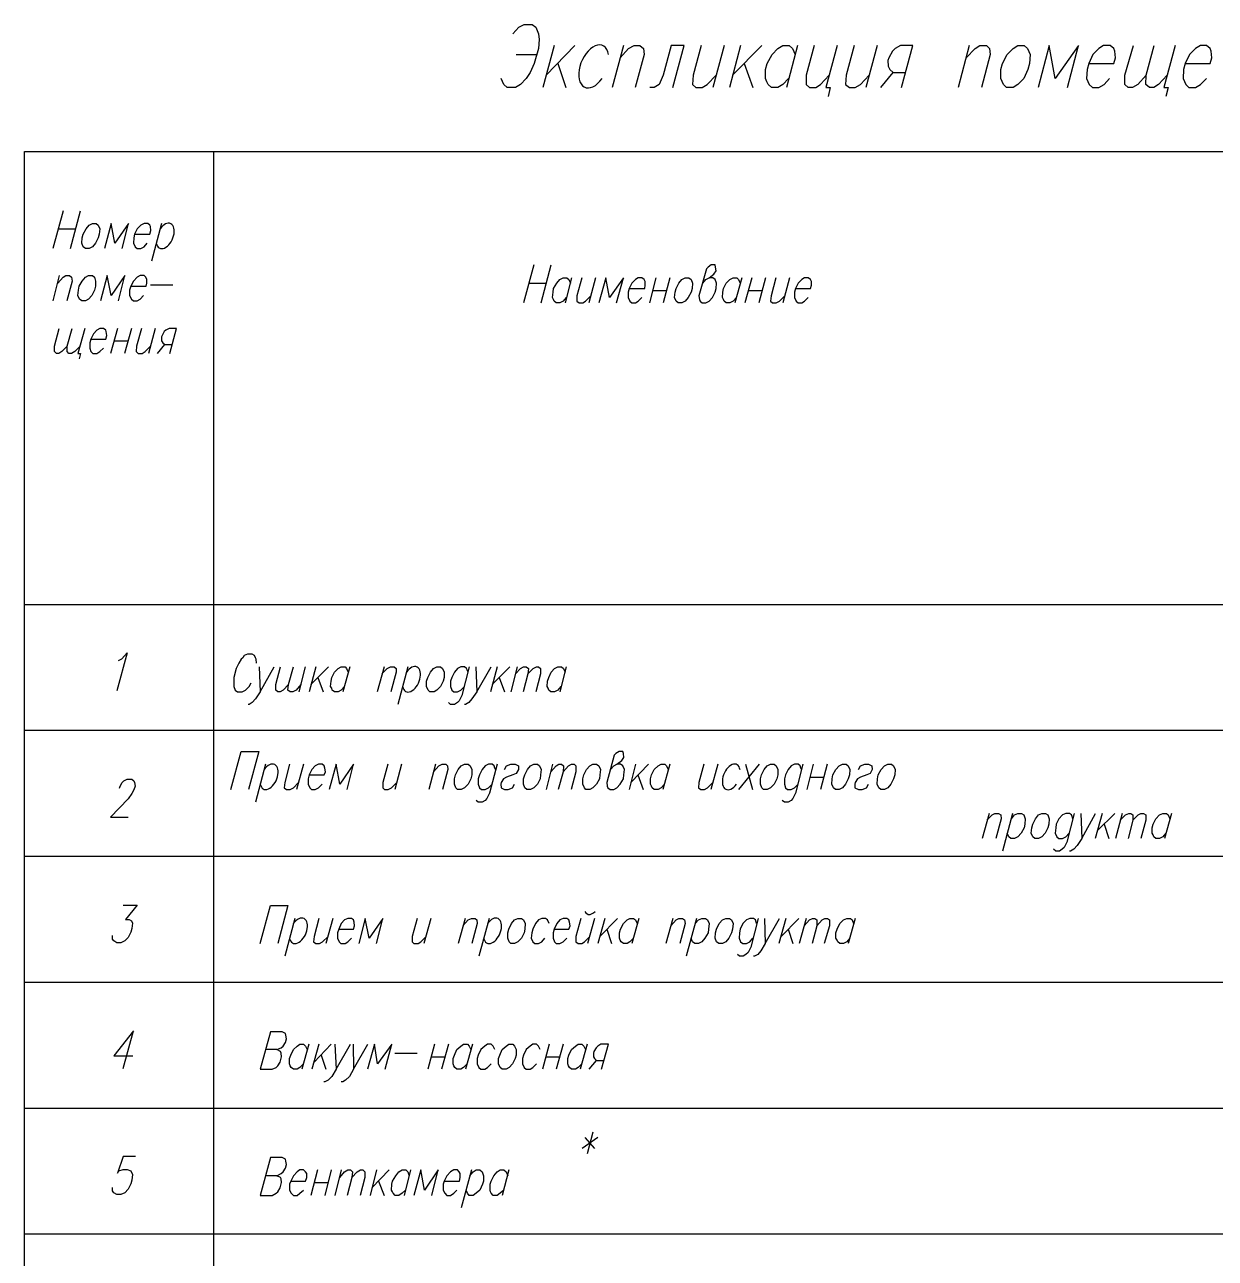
# Model space of a CAD drawing. Header units: millimetres. Extents: x 2185 to 4647, y 1259 to 2456.
# Drawn here: x 3163.9 to 3305.7, y 1421.8 to 1568.8 of the extents above; entities that cross this region are included whole.
import ezdxf

# ---------------------------------------------------------------- set-up
doc = ezdxf.new("R2010")
doc.units = ezdxf.units.MM
doc.layers.add('PDF _НОВЫЙ', color=7, linetype='Continuous')
doc.layers.add('PDF _Спецификации', color=7, linetype='Continuous')

msp = doc.modelspace()

# ---------------------------------------------------------------- linework, layer by layer
at = {"layer": 'PDF _НОВЫЙ', "lineweight": 25}
for points in [[(3222.08, 1567.7), (3222.78, 1568.46), (3223.42, 1568.78), (3224.37, 1568.78), (3224.81, 1568.46), (3225.13, 1567.7), (3225.19, 1567), (3225.13, 1565.92), (3224.62, 1564.14), (3224.11, 1563.06), (3223.67, 1562.36), (3222.97, 1561.66), (3222.4, 1561.28), (3221.38, 1561.28), (3221, 1561.66), (3220.69, 1562.36)], [(3226.97, 1566.3), (3225.64, 1561.28)], [(3229.45, 1566.3), (3226.02, 1562.74)], [(3235.23, 1566.3), (3233.89, 1561.28)], [(3234.85, 1564.84), (3235.86, 1565.92), (3236.5, 1566.3), (3237.2, 1566.3), (3237.64, 1565.92), (3237.7, 1565.22), (3236.62, 1561.28)], [(3241.13, 1561.28), (3242.47, 1566.3), (3240.94, 1566.3), (3239.99, 1562.74), (3239.48, 1561.66), (3238.91, 1561.28), (3238.4, 1561.28)], [(3244.5, 1566.3), (3243.55, 1562.74), (3243.48, 1561.66), (3243.86, 1561.28), (3244.63, 1561.28), (3245.2, 1561.66), (3246.28, 1562.74)], [(3247.23, 1566.3), (3245.9, 1561.28)], [(3249.2, 1566.3), (3247.86, 1561.28)], [(3251.74, 1566.3), (3248.25, 1562.74)], [(3254.91, 1562.36), (3254.21, 1561.66), (3253.64, 1561.28), (3252.88, 1561.28), (3252.5, 1561.66), (3252.31, 1561.98), (3252.18, 1562.36), (3252.18, 1563.44), (3252.37, 1564.14), (3252.94, 1565.22), (3253.64, 1565.92), (3254.21, 1566.3), (3254.98, 1566.3), (3255.36, 1565.92), (3255.68, 1565.22)], [(3255.99, 1566.3), (3254.66, 1561.28)], [(3257.96, 1566.3), (3257.01, 1562.74), (3257.01, 1561.66), (3257.39, 1561.28), (3258.15, 1561.28), (3258.72, 1561.66), (3259.74, 1562.74)], [(3260.69, 1566.3), (3259.36, 1561.28), (3259.87, 1561.28), (3259.61, 1560.2)], [(3262.72, 1566.3), (3261.77, 1562.74), (3261.71, 1561.66), (3262.15, 1561.28), (3262.85, 1561.28), (3263.49, 1561.66), (3264.5, 1562.74)], [(3265.45, 1566.3), (3264.12, 1561.28)], [(3268.38, 1561.28), (3269.71, 1566.3), (3268.25, 1566.3), (3267.61, 1565.92), (3267.3, 1565.6), (3266.85, 1564.84), (3266.72, 1564.52), (3266.79, 1563.82), (3266.98, 1563.44), (3267.36, 1563.06), (3268.88, 1563.06)], [(3276.44, 1566.3), (3275.11, 1561.28)], [(3276.06, 1564.84), (3277.14, 1565.92), (3277.71, 1566.3), (3278.47, 1566.3), (3278.85, 1565.92), (3278.92, 1565.22), (3277.9, 1561.28)], [(3288.12, 1561.28), (3289.46, 1566.3), (3286.66, 1562.36), (3285.97, 1566.3), (3284.63, 1561.28)], [(3290.67, 1564.14), (3293.65, 1564.14), (3293.84, 1564.84), (3293.78, 1565.6), (3293.65, 1565.92), (3293.21, 1566.3), (3292.44, 1566.3), (3291.87, 1565.92), (3291.17, 1565.22), (3290.67, 1564.14), (3290.47, 1563.44), (3290.41, 1562.36), (3290.73, 1561.66), (3291.11, 1561.28), (3291.87, 1561.28), (3292.51, 1561.66), (3293.14, 1562.36)], [(3297.52, 1562.74), (3296.51, 1561.66), (3295.87, 1561.28), (3295.36, 1561.28), (3294.98, 1561.66), (3294.98, 1562.74), (3296, 1566.3)], [(3300, 1562.74), (3298.98, 1561.66), (3298.41, 1561.28), (3297.9, 1561.28), (3297.46, 1561.66), (3297.52, 1562.74), (3298.48, 1566.3)], [(3300.95, 1566.3), (3299.62, 1561.28), (3300.13, 1561.28), (3299.87, 1560.2)], [(3302.16, 1564.14), (3305.14, 1564.14), (3305.33, 1564.84), (3305.27, 1565.6), (3305.14, 1565.92), (3304.7, 1566.3), (3304, 1566.3), (3303.37, 1565.92), (3302.67, 1565.22), (3302.16, 1564.14), (3301.97, 1563.44), (3301.9, 1562.36), (3302.22, 1561.66), (3302.6, 1561.28), (3303.37, 1561.28), (3304, 1561.66), (3304.7, 1562.36)], [(3222.46, 1565.22), (3224.94, 1565.22)], [(3227.42, 1564.14), (3228.37, 1561.28)], [(3249.64, 1564.14), (3250.66, 1561.28)], [(3265.9, 1561.28), (3267.36, 1563.06)], [(3224.56, 1540.14), (3223.35, 1535.63)], [(3225.45, 1535.63), (3226.65, 1540.14)], [(3244.69, 1537.98), (3245.07, 1538.42), (3245.45, 1538.61), (3246.02, 1539.06), (3246.28, 1539.44), (3246.21, 1539.88), (3246.15, 1540.14), (3245.71, 1540.14), (3245.32, 1539.88), (3245.13, 1539.69), (3244.24, 1536.45), (3244.31, 1536.01), (3244.37, 1535.82), (3244.63, 1535.63), (3245.07, 1535.63), (3245.45, 1535.82), (3245.83, 1536.26), (3246.15, 1536.9), (3246.28, 1537.34), (3246.34, 1537.98), (3246.15, 1538.42), (3245.9, 1538.61), (3245.45, 1538.61)], [(3223.99, 1537.98), (3226.08, 1537.98)], [(3228.43, 1536.26), (3228.05, 1535.82), (3227.67, 1535.63), (3227.23, 1535.63), (3226.97, 1535.82), (3226.91, 1536.01), (3226.78, 1536.26), (3226.85, 1536.9), (3226.91, 1537.34), (3227.29, 1537.98), (3227.67, 1538.42), (3228.05, 1538.61), (3228.5, 1538.61), (3228.75, 1538.42), (3228.94, 1537.98)], [(3229.07, 1538.61), (3228.31, 1535.63)], [(3230.27, 1538.61), (3229.7, 1536.45), (3229.7, 1535.82), (3229.96, 1535.63), (3230.4, 1535.63), (3230.72, 1535.82), (3231.35, 1536.45)], [(3231.93, 1538.61), (3231.1, 1535.63)], [(3234.4, 1535.63), (3235.23, 1538.61), (3233.58, 1536.26), (3233.13, 1538.61), (3232.31, 1535.63)], [(3235.93, 1537.34), (3237.77, 1537.34), (3237.83, 1537.72), (3237.83, 1538.17), (3237.7, 1538.42), (3237.45, 1538.61), (3237.01, 1538.61), (3236.69, 1538.42), (3236.24, 1537.98), (3235.93, 1537.34), (3235.8, 1536.9), (3235.8, 1536.26), (3235.99, 1535.82), (3236.24, 1535.63), (3236.69, 1535.63), (3237.01, 1535.82), (3237.45, 1536.26)], [(3239.1, 1538.61), (3238.34, 1535.63)], [(3240.75, 1538.61), (3239.99, 1535.63)], [(3248.69, 1536.26), (3248.31, 1535.82), (3247.93, 1535.63), (3247.48, 1535.63), (3247.23, 1535.82), (3247.17, 1536.01), (3247.04, 1536.26), (3247.1, 1536.9), (3247.17, 1537.34), (3247.48, 1537.98), (3247.93, 1538.42), (3248.31, 1538.61), (3248.75, 1538.61), (3248.94, 1538.42), (3249.13, 1537.98)], [(3249.33, 1538.61), (3248.5, 1535.63)], [(3250.53, 1538.61), (3249.71, 1535.63)], [(3252.18, 1538.61), (3251.36, 1535.63)], [(3253.39, 1538.61), (3252.82, 1536.45), (3252.75, 1535.82), (3253.01, 1535.63), (3253.45, 1535.63), (3253.83, 1535.82), (3254.47, 1536.45)], [(3255.04, 1538.61), (3254.21, 1535.63)], [(3255.74, 1537.34), (3257.52, 1537.34), (3257.64, 1537.72), (3257.64, 1538.17), (3257.52, 1538.42), (3257.26, 1538.61), (3256.82, 1538.61), (3256.5, 1538.42), (3256.06, 1537.98), (3255.74, 1537.34), (3255.61, 1536.9), (3255.61, 1536.26), (3255.8, 1535.82), (3256.06, 1535.63), (3256.5, 1535.63), (3256.82, 1535.82), (3257.26, 1536.26)], [(3238.72, 1537.09), (3240.37, 1537.09)], [(3250.15, 1537.09), (3251.8, 1537.09)], [(3175.09, 1493.02), (3175.47, 1493.21), (3176.11, 1493.91), (3174.9, 1489.4)], [(3191.54, 1492.7), (3191.47, 1493.15), (3191.41, 1493.34), (3191.28, 1493.59), (3191.03, 1493.78), (3190.46, 1493.78), (3190.08, 1493.59), (3189.89, 1493.34), (3189.7, 1493.15), (3189.44, 1492.7), (3189.12, 1492.07), (3188.81, 1490.99), (3188.81, 1490.35), (3188.81, 1489.91), (3189, 1489.46), (3189.25, 1489.27), (3189.82, 1489.27), (3190.2, 1489.46), (3190.65, 1489.91), (3190.9, 1490.35)], [(3191.86, 1492.26), (3191.98, 1489.27), (3193.63, 1492.26)], [(3195.35, 1490.16), (3194.71, 1489.46), (3194.33, 1489.27), (3194.08, 1489.27), (3193.82, 1489.46), (3193.82, 1490.16), (3194.4, 1492.26)], [(3196.81, 1490.16), (3196.24, 1489.46), (3195.86, 1489.27), (3195.54, 1489.27), (3195.28, 1489.46), (3195.35, 1490.16), (3195.92, 1492.26)], [(3196.62, 1489.27), (3197.38, 1492.26)], [(3198.59, 1492.26), (3197.82, 1489.27)], [(3200.11, 1492.26), (3198.02, 1490.16)], [(3202.02, 1489.91), (3201.63, 1489.46), (3201.25, 1489.27), (3200.81, 1489.27), (3200.56, 1489.46), (3200.49, 1489.72), (3200.36, 1489.91), (3200.43, 1490.54), (3200.49, 1490.99), (3200.81, 1491.62), (3201.25, 1492.07), (3201.63, 1492.26), (3202.08, 1492.26), (3202.27, 1492.07), (3202.46, 1491.62)], [(3202.65, 1492.26), (3201.83, 1489.27)], [(3206.72, 1492.26), (3205.89, 1489.27)], [(3206.46, 1491.43), (3207.1, 1492.07), (3207.48, 1492.26), (3207.92, 1492.26), (3208.18, 1492.07), (3208.18, 1491.62), (3207.54, 1489.27)], [(3209.57, 1492.26), (3208.37, 1487.75)], [(3216.88, 1492.26), (3215.99, 1488.83), (3215.67, 1488.19), (3215.48, 1488), (3215.1, 1487.75), (3214.65, 1487.75), (3214.4, 1488)], [(3216.75, 1491.62), (3216.62, 1491.88), (3216.56, 1492.07), (3216.3, 1492.26), (3215.86, 1492.26), (3215.48, 1492.07), (3215.1, 1491.62), (3214.78, 1490.99), (3214.65, 1490.54), (3214.65, 1489.91), (3214.78, 1489.46), (3215.03, 1489.27), (3215.48, 1489.27), (3215.86, 1489.46), (3216.3, 1489.91)], [(3217.64, 1492.26), (3217.76, 1489.27), (3219.48, 1492.26)], [(3220.18, 1492.26), (3219.42, 1489.27)], [(3221.7, 1492.26), (3219.61, 1490.16)], [(3222.59, 1492.26), (3221.83, 1489.27)], [(3222.4, 1491.43), (3222.97, 1492.07), (3223.35, 1492.26), (3223.67, 1492.26), (3223.92, 1492.07), (3223.86, 1491.43), (3223.29, 1489.27)], [(3223.86, 1491.43), (3224.5, 1492.07), (3224.88, 1492.26), (3225.13, 1492.26), (3225.38, 1492.07), (3225.38, 1491.43), (3224.81, 1489.27)], [(3227.8, 1489.91), (3227.42, 1489.46), (3227.04, 1489.27), (3226.59, 1489.27), (3226.34, 1489.46), (3226.27, 1489.72), (3226.15, 1489.91), (3226.21, 1490.54), (3226.34, 1490.99), (3226.65, 1491.62), (3227.04, 1492.07), (3227.42, 1492.26), (3227.86, 1492.26), (3228.12, 1492.07), (3228.31, 1491.62)], [(3228.43, 1492.26), (3227.67, 1489.27)], [(3198.84, 1490.99), (3199.48, 1489.27)], [(3220.43, 1490.99), (3221.07, 1489.27)], [(3191.98, 1489.27), (3191.41, 1488.45), (3191.03, 1488), (3190.65, 1487.75), (3190.52, 1487.75)], [(3217.76, 1489.27), (3217.19, 1488.45), (3216.81, 1488), (3216.43, 1487.75), (3216.3, 1487.75)], [(3188.49, 1477.65), (3189.7, 1482.16), (3191.79, 1482.16), (3190.59, 1477.65)], [(3233.7, 1480), (3234.08, 1480.44), (3234.47, 1480.64), (3235.04, 1481.08), (3235.29, 1481.46), (3235.23, 1481.91), (3235.16, 1482.16), (3234.72, 1482.16), (3234.34, 1481.91), (3234.15, 1481.71), (3233.26, 1478.48), (3233.32, 1478.03), (3233.39, 1477.84), (3233.64, 1477.65), (3234.08, 1477.65), (3234.47, 1477.84), (3234.85, 1478.29), (3235.23, 1478.92), (3235.29, 1479.37), (3235.35, 1480), (3235.16, 1480.44), (3234.91, 1480.64), (3234.47, 1480.64)], [(3192.62, 1480.64), (3191.41, 1476.13)], [(3195.48, 1480.64), (3194.9, 1478.48), (3194.84, 1477.84), (3195.09, 1477.65), (3195.54, 1477.65), (3195.92, 1477.84), (3196.55, 1478.48)], [(3197.13, 1480.64), (3196.3, 1477.65)], [(3197.82, 1479.37), (3199.6, 1479.37), (3199.73, 1479.75), (3199.67, 1480.19), (3199.6, 1480.44), (3199.35, 1480.64), (3198.9, 1480.64), (3198.52, 1480.44), (3198.14, 1480), (3197.82, 1479.37), (3197.7, 1478.92), (3197.7, 1478.29), (3197.89, 1477.84), (3198.08, 1477.65), (3198.52, 1477.65), (3198.9, 1477.84), (3199.35, 1478.29)], [(3202.33, 1477.65), (3203.1, 1480.64), (3201.44, 1478.29), (3201, 1480.64), (3200.17, 1477.65)], [(3207.16, 1480.64), (3206.59, 1478.48), (3206.59, 1477.84), (3206.78, 1477.65), (3207.22, 1477.65), (3207.6, 1477.84), (3208.24, 1478.48)], [(3208.81, 1480.64), (3207.99, 1477.65)], [(3212.87, 1480.64), (3212.05, 1477.65)], [(3212.62, 1479.75), (3213.26, 1480.44), (3213.64, 1480.64), (3214.08, 1480.64), (3214.27, 1480.44), (3214.34, 1480), (3213.7, 1477.65)], [(3220.18, 1480.64), (3219.29, 1477.21), (3218.97, 1476.57), (3218.78, 1476.32), (3218.4, 1476.13), (3217.95, 1476.13), (3217.7, 1476.32)], [(3220.05, 1480), (3219.92, 1480.19), (3219.86, 1480.44), (3219.61, 1480.64), (3219.16, 1480.64), (3218.78, 1480.44), (3218.4, 1480), (3218.08, 1479.37), (3217.95, 1478.92), (3217.95, 1478.29), (3218.08, 1477.84), (3218.34, 1477.65), (3218.78, 1477.65), (3219.16, 1477.84), (3219.61, 1478.29)], [(3221.07, 1480), (3221.32, 1480.44), (3221.83, 1480.64), (3222.34, 1480.64), (3222.72, 1480.44), (3222.72, 1480), (3222.46, 1479.56), (3222.08, 1479.37), (3221.32, 1479.11), (3220.94, 1478.92), (3220.69, 1478.48), (3220.62, 1478.29), (3220.69, 1477.84), (3221.07, 1477.65), (3221.51, 1477.65), (3222.02, 1477.84), (3222.27, 1478.29)], [(3226.78, 1480.64), (3226.02, 1477.65)], [(3226.59, 1479.75), (3227.23, 1480.44), (3227.54, 1480.64), (3227.86, 1480.64), (3228.12, 1480.44), (3228.05, 1479.75), (3227.48, 1477.65)], [(3228.05, 1479.75), (3228.69, 1480.44), (3229.07, 1480.64), (3229.39, 1480.64), (3229.58, 1480.44), (3229.58, 1479.75), (3229, 1477.65)], [(3236.69, 1480.64), (3235.93, 1477.65)], [(3238.21, 1480.64), (3236.12, 1478.48)], [(3240.12, 1478.29), (3239.74, 1477.84), (3239.36, 1477.65), (3238.91, 1477.65), (3238.66, 1477.84), (3238.59, 1478.03), (3238.47, 1478.29), (3238.47, 1478.92), (3238.59, 1479.37), (3238.91, 1480), (3239.36, 1480.44), (3239.74, 1480.64), (3240.18, 1480.64), (3240.37, 1480.44), (3240.56, 1480)], [(3240.75, 1480.64), (3239.93, 1477.65)], [(3244.82, 1480.64), (3244.24, 1478.48), (3244.18, 1477.84), (3244.44, 1477.65), (3244.88, 1477.65), (3245.26, 1477.84), (3245.9, 1478.48)], [(3246.47, 1480.64), (3245.64, 1477.65)], [(3251.42, 1480.64), (3248.94, 1477.65)], [(3249.77, 1480.64), (3250.6, 1477.65)], [(3256.63, 1480.64), (3255.74, 1477.21), (3255.42, 1476.57), (3255.23, 1476.32), (3254.85, 1476.13), (3254.41, 1476.13), (3254.15, 1476.32)], [(3256.5, 1480), (3256.37, 1480.19), (3256.31, 1480.44), (3256.06, 1480.64), (3255.61, 1480.64), (3255.23, 1480.44), (3254.85, 1480), (3254.53, 1479.37), (3254.41, 1478.92), (3254.41, 1478.29), (3254.53, 1477.84), (3254.79, 1477.65), (3255.23, 1477.65), (3255.61, 1477.84), (3256.06, 1478.29)], [(3257.83, 1480.64), (3257.07, 1477.65)], [(3259.49, 1480.64), (3258.72, 1477.65)], [(3263.23, 1480), (3263.49, 1480.44), (3263.99, 1480.64), (3264.44, 1480.64), (3264.82, 1480.44), (3264.88, 1480), (3264.63, 1479.56), (3264.25, 1479.37), (3263.49, 1479.11), (3263.11, 1478.92), (3262.85, 1478.48), (3262.79, 1478.29), (3262.79, 1477.84), (3263.23, 1477.65), (3263.68, 1477.65), (3264.18, 1477.84), (3264.44, 1478.29)], [(3236.94, 1479.37), (3237.58, 1477.65)], [(3257.45, 1479.11), (3259.1, 1479.11)], [(3175.22, 1477.78), (3175.28, 1478.03), (3175.54, 1478.48), (3175.73, 1478.67), (3176.11, 1478.86), (3176.68, 1478.86), (3176.93, 1478.67), (3177, 1478.48), (3177.06, 1478.03), (3176.93, 1477.59), (3176.68, 1477.14), (3176.23, 1476.51), (3174.14, 1474.35), (3176.23, 1474.35)], [(3278.79, 1474.79), (3277.96, 1471.81)], [(3278.54, 1473.97), (3279.17, 1474.6), (3279.49, 1474.79), (3279.93, 1474.79), (3280.19, 1474.6), (3280.25, 1474.16), (3279.62, 1471.81)], [(3281.58, 1474.79), (3280.38, 1470.28)], [(3281.46, 1474.16), (3281.84, 1474.6), (3282.22, 1474.79), (3282.66, 1474.79), (3282.92, 1474.6), (3283.11, 1474.16), (3283.04, 1473.52), (3282.98, 1473.08), (3282.6, 1472.44), (3282.22, 1472), (3281.84, 1471.81), (3281.39, 1471.81), (3281.14, 1472), (3280.95, 1472.44)], [(3288.95, 1474.79), (3288.06, 1471.36), (3287.74, 1470.73), (3287.49, 1470.54), (3287.17, 1470.28), (3286.73, 1470.28), (3286.47, 1470.54)], [(3288.76, 1474.16), (3288.7, 1474.41), (3288.63, 1474.6), (3288.38, 1474.79), (3287.93, 1474.79), (3287.55, 1474.6), (3287.11, 1474.16), (3286.79, 1473.52), (3286.73, 1473.08), (3286.66, 1472.44), (3286.85, 1472), (3287.11, 1471.81), (3287.55, 1471.81), (3287.93, 1472), (3288.32, 1472.44)], [(3289.71, 1474.79), (3289.84, 1471.81), (3291.49, 1474.79)], [(3292.25, 1474.79), (3291.43, 1471.81)], [(3293.78, 1474.79), (3291.68, 1472.7)], [(3294.67, 1474.79), (3293.84, 1471.81)], [(3294.41, 1473.97), (3295.05, 1474.6), (3295.43, 1474.79), (3295.68, 1474.79), (3295.94, 1474.6), (3295.94, 1473.97), (3295.36, 1471.81)], [(3295.94, 1473.97), (3296.57, 1474.6), (3296.89, 1474.79), (3297.21, 1474.79), (3297.46, 1474.6), (3297.46, 1473.97), (3296.89, 1471.81)], [(3299.87, 1472.44), (3299.49, 1472), (3299.11, 1471.81), (3298.67, 1471.81), (3298.41, 1472), (3298.35, 1472.25), (3298.22, 1472.44), (3298.22, 1473.08), (3298.35, 1473.52), (3298.67, 1474.16), (3299.11, 1474.6), (3299.49, 1474.79), (3299.94, 1474.79), (3300.13, 1474.6), (3300.32, 1474.16)], [(3300.51, 1474.79), (3299.68, 1471.81)], [(3292.51, 1473.52), (3293.08, 1471.81)], [(3289.84, 1471.81), (3289.27, 1470.98), (3288.89, 1470.54), (3288.51, 1470.28), (3288.38, 1470.28)], [(3175.66, 1463.87), (3177.31, 1463.87), (3175.92, 1462.16), (3176.36, 1462.16), (3176.62, 1461.97), (3176.74, 1461.71), (3176.68, 1461.08), (3176.55, 1460.63), (3176.23, 1460), (3175.85, 1459.62), (3175.35, 1459.36), (3174.9, 1459.36), (3174.52, 1459.62), (3174.39, 1459.81), (3174.39, 1460.25)], [(3191.98, 1459.3), (3193.19, 1463.81), (3195.28, 1463.81), (3194.08, 1459.3)], [(3230.66, 1463.11), (3230.78, 1462.92), (3231.04, 1462.73), (3231.29, 1462.73), (3231.67, 1462.92), (3231.86, 1463.11)], [(3196.11, 1462.28), (3194.9, 1457.77)], [(3198.97, 1462.28), (3198.4, 1460.12), (3198.33, 1459.49), (3198.59, 1459.3), (3199.03, 1459.3), (3199.41, 1459.49), (3200.05, 1460.12)], [(3200.62, 1462.28), (3199.79, 1459.3)], [(3201.32, 1461.01), (3203.1, 1461.01), (3203.22, 1461.39), (3203.16, 1461.84), (3203.1, 1462.09), (3202.84, 1462.28), (3202.4, 1462.28), (3202.02, 1462.09), (3201.63, 1461.65), (3201.32, 1461.01), (3201.19, 1460.57), (3201.19, 1459.93), (3201.38, 1459.49), (3201.57, 1459.3), (3202.08, 1459.3), (3202.4, 1459.49), (3202.84, 1459.93)], [(3205.83, 1459.3), (3206.59, 1462.28), (3204.94, 1459.93), (3204.49, 1462.28), (3203.73, 1459.3)], [(3210.65, 1462.28), (3210.08, 1460.12), (3210.08, 1459.49), (3210.27, 1459.3), (3210.78, 1459.3), (3211.1, 1459.49), (3211.73, 1460.12)], [(3212.3, 1462.28), (3211.48, 1459.3)], [(3216.37, 1462.28), (3215.54, 1459.3)], [(3216.11, 1461.39), (3216.75, 1462.09), (3217.13, 1462.28), (3217.57, 1462.28), (3217.76, 1462.09), (3217.83, 1461.65), (3217.19, 1459.3)], [(3219.23, 1462.28), (3218.02, 1457.77)], [(3226.4, 1461.65), (3226.21, 1462.09), (3225.96, 1462.28), (3225.51, 1462.28), (3225.13, 1462.09), (3224.75, 1461.65), (3224.43, 1461.01), (3224.31, 1460.57), (3224.24, 1459.93), (3224.43, 1459.49), (3224.69, 1459.3), (3225.13, 1459.3), (3225.51, 1459.49), (3225.89, 1459.93)], [(3226.97, 1461.01), (3228.75, 1461.01), (3228.88, 1461.39), (3228.81, 1461.84), (3228.75, 1462.09), (3228.5, 1462.28), (3228.05, 1462.28), (3227.67, 1462.09), (3227.29, 1461.65), (3226.97, 1461.01), (3226.85, 1460.57), (3226.85, 1459.93), (3227.04, 1459.49), (3227.23, 1459.3), (3227.67, 1459.3), (3228.05, 1459.49), (3228.5, 1459.93)], [(3230.15, 1462.28), (3229.58, 1460.12), (3229.58, 1459.49), (3229.83, 1459.3), (3230.27, 1459.3), (3230.59, 1459.49), (3231.23, 1460.12)], [(3231.8, 1462.28), (3230.97, 1459.3)], [(3233.01, 1462.28), (3232.18, 1459.3)], [(3234.53, 1462.28), (3232.43, 1460.12)], [(3236.43, 1459.93), (3235.99, 1459.49), (3235.67, 1459.3), (3235.23, 1459.3), (3234.97, 1459.49), (3234.85, 1459.68), (3234.78, 1459.93), (3234.78, 1460.57), (3234.91, 1461.01), (3235.23, 1461.65), (3235.67, 1462.09), (3235.99, 1462.28), (3236.43, 1462.28), (3236.69, 1462.09), (3236.88, 1461.65)], [(3237.07, 1462.28), (3236.24, 1459.3)], [(3241.13, 1462.28), (3240.31, 1459.3)], [(3240.88, 1461.39), (3241.51, 1462.09), (3241.83, 1462.28), (3242.28, 1462.28), (3242.53, 1462.09), (3242.59, 1461.65), (3241.96, 1459.3)], [(3243.93, 1462.28), (3242.72, 1457.77)], [(3243.8, 1461.65), (3244.18, 1462.09), (3244.56, 1462.28), (3245.01, 1462.28), (3245.26, 1462.09), (3245.45, 1461.65), (3245.39, 1461.01), (3245.32, 1460.57), (3244.94, 1459.93), (3244.56, 1459.49), (3244.18, 1459.3), (3243.74, 1459.3), (3243.48, 1459.49), (3243.29, 1459.93)], [(3251.29, 1462.28), (3250.4, 1458.85), (3250.09, 1458.22), (3249.83, 1457.97), (3249.52, 1457.77), (3249.07, 1457.77), (3248.82, 1457.97)], [(3251.1, 1461.65), (3251.04, 1461.84), (3250.98, 1462.09), (3250.72, 1462.28), (3250.28, 1462.28), (3249.9, 1462.09), (3249.45, 1461.65), (3249.13, 1461.01), (3249.07, 1460.57), (3249.01, 1459.93), (3249.2, 1459.49), (3249.45, 1459.3), (3249.9, 1459.3), (3250.28, 1459.49), (3250.66, 1459.93)], [(3252.06, 1462.28), (3252.12, 1459.3), (3253.83, 1462.28)], [(3254.6, 1462.28), (3253.77, 1459.3)], [(3256.12, 1462.28), (3254.02, 1460.12)], [(3257.01, 1462.28), (3256.18, 1459.3)], [(3256.75, 1461.39), (3257.39, 1462.09), (3257.77, 1462.28), (3258.02, 1462.28), (3258.28, 1462.09), (3258.28, 1461.39), (3257.71, 1459.3)], [(3258.28, 1461.39), (3258.91, 1462.09), (3259.23, 1462.28), (3259.55, 1462.28), (3259.8, 1462.09), (3259.8, 1461.39), (3259.17, 1459.3)], [(3262.22, 1459.93), (3261.84, 1459.49), (3261.45, 1459.3), (3261.01, 1459.3), (3260.76, 1459.49), (3260.69, 1459.68), (3260.56, 1459.93), (3260.56, 1460.57), (3260.69, 1461.01), (3261.01, 1461.65), (3261.45, 1462.09), (3261.84, 1462.28), (3262.28, 1462.28), (3262.47, 1462.09), (3262.66, 1461.65)], [(3262.85, 1462.28), (3262.03, 1459.3)], [(3233.26, 1461.01), (3233.83, 1459.3)], [(3254.85, 1461.01), (3255.42, 1459.3)], [(3252.12, 1459.3), (3251.61, 1458.41), (3251.23, 1457.97), (3250.85, 1457.77), (3250.72, 1457.77)], [(3175.66, 1444.38), (3176.87, 1448.88), (3174.52, 1445.9), (3176.81, 1445.9)], [(3193.95, 1446.66), (3194.46, 1446.85), (3194.71, 1447.04), (3194.97, 1447.49), (3195.09, 1447.93), (3195.03, 1448.38), (3194.97, 1448.57), (3194.59, 1448.76), (3193.19, 1448.76), (3191.98, 1444.31), (3193.38, 1444.31), (3193.89, 1444.5), (3194.08, 1444.69), (3194.33, 1445.14), (3194.52, 1445.77), (3194.46, 1446.22), (3194.4, 1446.41), (3193.95, 1446.66), (3192.62, 1446.66)], [(3197.13, 1444.95), (3196.68, 1444.5), (3196.36, 1444.31), (3195.92, 1444.31), (3195.67, 1444.5), (3195.54, 1444.69), (3195.48, 1444.95), (3195.48, 1445.58), (3195.6, 1445.96), (3195.92, 1446.66), (3196.36, 1447.04), (3196.68, 1447.3), (3197.13, 1447.3), (3197.38, 1447.04), (3197.57, 1446.66)], [(3197.76, 1447.3), (3196.94, 1444.31)], [(3198.97, 1447.3), (3198.14, 1444.31)], [(3200.43, 1447.3), (3198.4, 1445.14)], [(3200.87, 1447.3), (3201, 1444.31), (3202.71, 1447.3)], [(3203.03, 1447.3), (3203.1, 1444.31), (3204.81, 1447.3)], [(3206.84, 1444.31), (3207.67, 1447.3), (3205.95, 1444.95), (3205.57, 1447.3), (3204.75, 1444.31)], [(3212.75, 1447.3), (3211.92, 1444.31)], [(3214.4, 1447.3), (3213.57, 1444.31)], [(3216.62, 1444.95), (3216.18, 1444.5), (3215.86, 1444.31), (3215.41, 1444.31), (3215.16, 1444.5), (3215.03, 1444.69), (3214.97, 1444.95), (3214.97, 1445.58), (3215.1, 1445.96), (3215.41, 1446.66), (3215.86, 1447.04), (3216.18, 1447.3), (3216.68, 1447.3), (3216.88, 1447.04), (3217.07, 1446.66)], [(3217.26, 1447.3), (3216.43, 1444.31)], [(3219.92, 1446.66), (3219.73, 1447.04), (3219.48, 1447.3), (3219.03, 1447.3), (3218.72, 1447.04), (3218.27, 1446.66), (3217.95, 1445.96), (3217.83, 1445.58), (3217.83, 1444.95), (3218.02, 1444.5), (3218.27, 1444.31), (3218.72, 1444.31), (3219.03, 1444.5), (3219.48, 1444.95)], [(3225.32, 1446.66), (3225.13, 1447.04), (3224.88, 1447.3), (3224.43, 1447.3), (3224.11, 1447.04), (3223.67, 1446.66), (3223.35, 1445.96), (3223.23, 1445.58), (3223.23, 1444.95), (3223.42, 1444.5), (3223.67, 1444.31), (3224.11, 1444.31), (3224.43, 1444.5), (3224.88, 1444.95)], [(3226.4, 1447.3), (3225.58, 1444.31)], [(3228.05, 1447.3), (3227.23, 1444.31)], [(3230.27, 1444.95), (3229.83, 1444.5), (3229.51, 1444.31), (3229.07, 1444.31), (3228.81, 1444.5), (3228.69, 1444.69), (3228.62, 1444.95), (3228.62, 1445.58), (3228.75, 1445.96), (3229.07, 1446.66), (3229.51, 1447.04), (3229.83, 1447.3), (3230.27, 1447.3), (3230.53, 1447.04), (3230.72, 1446.66)], [(3230.91, 1447.3), (3230.08, 1444.31)], [(3232.62, 1444.31), (3233.45, 1447.3), (3232.56, 1447.3), (3232.18, 1447.04), (3231.99, 1446.85), (3231.73, 1446.41), (3231.67, 1446.22), (3231.67, 1445.77), (3231.8, 1445.58), (3232.05, 1445.33), (3232.94, 1445.33)], [(3199.22, 1445.96), (3199.79, 1444.31)], [(3207.99, 1446.22), (3210.65, 1446.22)], [(3212.37, 1445.77), (3214.02, 1445.77)], [(3226.02, 1445.77), (3227.67, 1445.77)], [(3231.16, 1444.31), (3232.05, 1445.33)], [(3201, 1444.31), (3200.49, 1443.42), (3200.05, 1442.98), (3199.67, 1442.79), (3199.54, 1442.79)], [(3203.1, 1444.31), (3202.59, 1443.42), (3202.14, 1442.98), (3201.83, 1442.79), (3201.63, 1442.79)], [(3231.61, 1436.82), (3230.91, 1434.22)], [(3232.18, 1436.18), (3230.34, 1434.85)], [(3230.66, 1436.18), (3231.8, 1434.85)], [(3177.12, 1433.9), (3175.66, 1433.9), (3174.96, 1431.93), (3175.15, 1432.18), (3175.66, 1432.37), (3176.11, 1432.37), (3176.55, 1432.18), (3176.74, 1431.74), (3176.68, 1431.1), (3176.55, 1430.66), (3176.23, 1430.02), (3175.85, 1429.58), (3175.35, 1429.39), (3174.9, 1429.39), (3174.52, 1429.58), (3174.39, 1429.83), (3174.39, 1430.21)], [(3193.95, 1431.61), (3194.46, 1431.87), (3194.71, 1432.06), (3194.97, 1432.5), (3195.09, 1432.95), (3195.03, 1433.33), (3194.97, 1433.58), (3194.59, 1433.77), (3193.19, 1433.77), (3191.98, 1429.26), (3193.38, 1429.26), (3193.89, 1429.52), (3194.08, 1429.71), (3194.33, 1430.15), (3194.52, 1430.79), (3194.46, 1431.23), (3194.4, 1431.42), (3193.95, 1431.61), (3192.62, 1431.61)], [(3195.6, 1430.98), (3197.38, 1430.98), (3197.51, 1431.42), (3197.51, 1431.87), (3197.38, 1432.06), (3197.13, 1432.31), (3196.68, 1432.31), (3196.36, 1432.06), (3195.92, 1431.61), (3195.6, 1430.98), (3195.48, 1430.6), (3195.48, 1429.9), (3195.67, 1429.52), (3195.92, 1429.26), (3196.36, 1429.26), (3196.68, 1429.52), (3197.13, 1429.9)], [(3198.78, 1432.31), (3198.02, 1429.26)], [(3200.43, 1432.31), (3199.67, 1429.26)], [(3201.63, 1432.31), (3200.87, 1429.26)], [(3201.44, 1431.42), (3202.02, 1432.06), (3202.4, 1432.31), (3202.71, 1432.31), (3202.97, 1432.06), (3202.9, 1431.42), (3202.33, 1429.26)], [(3202.9, 1431.42), (3203.54, 1432.06), (3203.92, 1432.31), (3204.18, 1432.31), (3204.43, 1432.06), (3204.43, 1431.42), (3203.86, 1429.26)], [(3205.83, 1432.31), (3205.06, 1429.26)], [(3207.35, 1432.31), (3205.25, 1430.15)], [(3209.26, 1429.9), (3208.87, 1429.52), (3208.49, 1429.26), (3208.05, 1429.26), (3207.79, 1429.52), (3207.73, 1429.71), (3207.6, 1429.9), (3207.67, 1430.6), (3207.73, 1430.98), (3208.11, 1431.61), (3208.49, 1432.06), (3208.87, 1432.31), (3209.32, 1432.31), (3209.57, 1432.06), (3209.7, 1431.61)], [(3209.89, 1432.31), (3209.13, 1429.26)], [(3212.43, 1429.26), (3213.19, 1432.31), (3211.54, 1429.9), (3211.1, 1432.31), (3210.27, 1429.26)], [(3213.89, 1430.98), (3215.73, 1430.98), (3215.8, 1431.42), (3215.8, 1431.87), (3215.67, 1432.06), (3215.48, 1432.31), (3215.03, 1432.31), (3214.65, 1432.06), (3214.21, 1431.61), (3213.89, 1430.98), (3213.76, 1430.6), (3213.76, 1429.9), (3213.95, 1429.52), (3214.21, 1429.26), (3214.65, 1429.26), (3215.03, 1429.52), (3215.41, 1429.9)], [(3217.13, 1432.31), (3215.92, 1427.8)], [(3216.94, 1431.61), (3217.32, 1432.06), (3217.7, 1432.31), (3218.15, 1432.31), (3218.4, 1432.06), (3218.59, 1431.61), (3218.59, 1430.98), (3218.46, 1430.6), (3218.15, 1429.9), (3217.7, 1429.52), (3217.32, 1429.26), (3216.88, 1429.26), (3216.68, 1429.52), (3216.49, 1429.9)], [(3221, 1429.9), (3220.56, 1429.52), (3220.18, 1429.26), (3219.73, 1429.26), (3219.48, 1429.52), (3219.42, 1429.71), (3219.35, 1429.9), (3219.35, 1430.6), (3219.48, 1430.98), (3219.8, 1431.61), (3220.18, 1432.06), (3220.56, 1432.31), (3221, 1432.31), (3221.26, 1432.06), (3221.45, 1431.61)], [(3221.57, 1432.31), (3220.81, 1429.26)], [(3198.4, 1430.79), (3200.05, 1430.79)], [(3206.08, 1430.98), (3206.72, 1429.26)]]:
    msp.add_lwpolyline(points, dxfattribs=at)
for points in [[(3282.22, 1566.3), (3282.98, 1566.3), (3283.36, 1565.92), (3283.68, 1565.22), (3283.62, 1564.14), (3283.43, 1563.44), (3282.92, 1562.36), (3282.22, 1561.66), (3281.65, 1561.28), (3280.89, 1561.28), (3280.5, 1561.66), (3280.19, 1562.36), (3280.19, 1563.44), (3280.38, 1564.14), (3280.95, 1565.22), (3281.65, 1565.92)], [(3242.59, 1538.61), (3243.04, 1538.61), (3243.29, 1538.42), (3243.48, 1537.98), (3243.42, 1537.34), (3243.29, 1536.9), (3242.97, 1536.26), (3242.59, 1535.82), (3242.21, 1535.63), (3241.77, 1535.63), (3241.51, 1535.82), (3241.32, 1536.26), (3241.39, 1536.9), (3241.51, 1537.34), (3241.83, 1537.98), (3242.21, 1538.42)], [(3213, 1492.26), (3213.45, 1492.26), (3213.7, 1492.07), (3213.89, 1491.62), (3213.89, 1490.99), (3213.76, 1490.54), (3213.45, 1489.91), (3213, 1489.46), (3212.68, 1489.27), (3212.18, 1489.27), (3211.99, 1489.46), (3211.8, 1489.91), (3211.8, 1490.54), (3211.92, 1490.99), (3212.24, 1491.62), (3212.62, 1492.07)], [(3216.3, 1480.64), (3216.75, 1480.64), (3217, 1480.44), (3217.19, 1480), (3217.19, 1479.37), (3217.07, 1478.92), (3216.75, 1478.29), (3216.3, 1477.84), (3215.92, 1477.65), (3215.48, 1477.65), (3215.29, 1477.84), (3215.1, 1478.29), (3215.1, 1478.92), (3215.22, 1479.37), (3215.54, 1480), (3215.92, 1480.44)], [(3224.56, 1480.64), (3225, 1480.64), (3225.26, 1480.44), (3225.45, 1480), (3225.38, 1479.37), (3225.32, 1478.92), (3225, 1478.29), (3224.56, 1477.84), (3224.18, 1477.65), (3223.73, 1477.65), (3223.48, 1477.84), (3223.35, 1478.29), (3223.35, 1478.92), (3223.48, 1479.37), (3223.8, 1480), (3224.18, 1480.44)], [(3231.61, 1480.64), (3232.05, 1480.64), (3232.31, 1480.44), (3232.5, 1480), (3232.43, 1479.37), (3232.37, 1478.92), (3232.05, 1478.29), (3231.61, 1477.84), (3231.23, 1477.65), (3230.78, 1477.65), (3230.59, 1477.84), (3230.4, 1478.29), (3230.4, 1478.92), (3230.53, 1479.37), (3230.85, 1480), (3231.23, 1480.44)], [(3252.75, 1480.64), (3253.2, 1480.64), (3253.45, 1480.44), (3253.64, 1480), (3253.64, 1479.37), (3253.52, 1478.92), (3253.2, 1478.29), (3252.75, 1477.84), (3252.37, 1477.65), (3251.93, 1477.65), (3251.74, 1477.84), (3251.55, 1478.29), (3251.55, 1478.92), (3251.67, 1479.37), (3251.99, 1480), (3252.37, 1480.44)], [(3261.33, 1480.64), (3261.77, 1480.64), (3262.03, 1480.44), (3262.22, 1480), (3262.15, 1479.37), (3262.03, 1478.92), (3261.71, 1478.29), (3261.33, 1477.84), (3260.95, 1477.65), (3260.5, 1477.65), (3260.25, 1477.84), (3260.06, 1478.29), (3260.12, 1478.92), (3260.18, 1479.37), (3260.56, 1480), (3260.95, 1480.44)], [(3266.72, 1480.64), (3267.17, 1480.64), (3267.42, 1480.44), (3267.61, 1480), (3267.55, 1479.37), (3267.42, 1478.92), (3267.11, 1478.29), (3266.72, 1477.84), (3266.34, 1477.65), (3265.9, 1477.65), (3265.65, 1477.84), (3265.45, 1478.29), (3265.52, 1478.92), (3265.58, 1479.37), (3265.96, 1480), (3266.34, 1480.44)], [(3285.08, 1474.79), (3285.52, 1474.79), (3285.78, 1474.6), (3285.97, 1474.16), (3285.9, 1473.52), (3285.78, 1473.08), (3285.46, 1472.44), (3285.08, 1472), (3284.7, 1471.81), (3284.25, 1471.81), (3284, 1472), (3283.81, 1472.44), (3283.87, 1473.08), (3284, 1473.52), (3284.31, 1474.16), (3284.7, 1474.6)], [(3222.65, 1462.28), (3223.1, 1462.28), (3223.35, 1462.09), (3223.54, 1461.65), (3223.48, 1461.01), (3223.42, 1460.57), (3223.1, 1459.93), (3222.65, 1459.49), (3222.27, 1459.3), (3221.83, 1459.3), (3221.64, 1459.49), (3221.45, 1459.93), (3221.45, 1460.57), (3221.57, 1461.01), (3221.89, 1461.65), (3222.27, 1462.09)], [(3247.42, 1462.28), (3247.86, 1462.28), (3248.12, 1462.09), (3248.31, 1461.65), (3248.25, 1461.01), (3248.12, 1460.57), (3247.8, 1459.93), (3247.42, 1459.49), (3247.04, 1459.3), (3246.59, 1459.3), (3246.34, 1459.49), (3246.15, 1459.93), (3246.21, 1460.57), (3246.34, 1461.01), (3246.66, 1461.65), (3247.04, 1462.09)], [(3221.57, 1447.3), (3222.08, 1447.3), (3222.27, 1447.04), (3222.46, 1446.66), (3222.46, 1445.96), (3222.34, 1445.58), (3222.02, 1444.95), (3221.64, 1444.5), (3221.26, 1444.31), (3220.81, 1444.31), (3220.56, 1444.5), (3220.37, 1444.95), (3220.37, 1445.58), (3220.5, 1445.96), (3220.81, 1446.66), (3221.26, 1447.04)]]:
    msp.add_lwpolyline(points, close=True, dxfattribs=at)
for centre, major_axis, ratio, start_param, end_param in [((3231.7, 1563.8), (1.05, 2.49), 0.579516, 5.53999, 10.642634), ((3209.99, 1490.77), (0.64, 1.47), 0.591439, 2.429145, 7.511204), ((3193.03, 1479.15), (0.64, 1.47), 0.591439, 2.429145, 7.511204), ((3248.09, 1479.14), (0.62, 1.49), 0.583901, 5.543205, 10.63999), ((3196.52, 1460.8), (0.64, 1.47), 0.591439, 2.429145, 7.511204), ((3219.64, 1460.8), (0.64, 1.47), 0.591439, 2.429145, 7.511204)]:
    msp.add_ellipse(centre, major_axis=major_axis, ratio=ratio, start_param=start_param, end_param=end_param, dxfattribs=at)
at = {"layer": 'PDF _Спецификации', "lineweight": 25}
for points in [[(3444.85, 1349.69), (3163.91, 1349.69), (3163.91, 1553.66), (3444.85, 1553.66)], [(3171.98, 1545.09), (3172.42, 1545.09), (3172.68, 1544.9), (3172.87, 1544.46), (3172.8, 1543.82), (3172.68, 1543.38), (3172.36, 1542.74), (3171.98, 1542.3), (3171.6, 1542.11), (3171.15, 1542.11), (3170.9, 1542.3), (3170.71, 1542.74), (3170.77, 1543.38), (3170.9, 1543.82), (3171.22, 1544.46), (3171.6, 1544.9)], [(3171.53, 1538.87), (3171.98, 1538.87), (3172.23, 1538.68), (3172.36, 1538.23), (3172.36, 1537.6), (3172.23, 1537.15), (3171.92, 1536.52), (3171.53, 1536.07), (3171.15, 1535.88), (3170.71, 1535.88), (3170.46, 1536.07), (3170.26, 1536.52), (3170.33, 1537.15), (3170.39, 1537.6), (3170.77, 1538.23), (3171.15, 1538.68)]]:
    msp.add_lwpolyline(points, close=True, dxfattribs=at)
for points in [[(3186.39, 1553.66), (3186.39, 1349.69)], [(3168.49, 1546.61), (3167.28, 1542.11)], [(3169.38, 1542.11), (3170.58, 1546.61)], [(3175.54, 1542.11), (3176.3, 1545.09), (3174.65, 1542.74), (3174.2, 1545.09), (3173.44, 1542.11)], [(3177, 1543.82), (3178.84, 1543.82), (3178.96, 1544.26), (3178.9, 1544.71), (3178.84, 1544.9), (3178.58, 1545.09), (3178.14, 1545.09), (3177.76, 1544.9), (3177.31, 1544.46), (3177, 1543.82), (3176.93, 1543.38), (3176.87, 1542.74), (3177.06, 1542.3), (3177.31, 1542.11), (3177.76, 1542.11), (3178.14, 1542.3), (3178.52, 1542.74)], [(3180.23, 1545.09), (3179.03, 1540.58)], [(3167.92, 1544.46), (3170.01, 1544.46)], [(3168.04, 1538.87), (3167.28, 1535.88)], [(3167.85, 1537.98), (3168.49, 1538.68), (3168.8, 1538.87), (3169.25, 1538.87), (3169.5, 1538.68), (3169.57, 1538.23), (3168.93, 1535.88)], [(3175.09, 1535.88), (3175.85, 1538.87), (3174.2, 1536.52), (3173.76, 1538.87), (3172.93, 1535.88)], [(3176.55, 1537.6), (3178.39, 1537.6), (3178.46, 1537.98), (3178.46, 1538.42), (3178.33, 1538.68), (3178.14, 1538.87), (3177.69, 1538.87), (3177.31, 1538.68), (3176.87, 1538.23), (3176.55, 1537.6), (3176.42, 1537.15), (3176.42, 1536.52), (3176.62, 1536.07), (3176.87, 1535.88), (3177.31, 1535.88), (3177.69, 1536.07), (3178.08, 1536.52)], [(3178.9, 1537.79), (3181.57, 1537.79)], [(3168.99, 1530.48), (3168.36, 1529.85), (3167.98, 1529.6), (3167.72, 1529.6), (3167.47, 1529.85), (3167.47, 1530.48), (3168.04, 1532.58)], [(3170.52, 1530.48), (3169.88, 1529.85), (3169.5, 1529.6), (3169.19, 1529.6), (3168.99, 1529.85), (3168.99, 1530.48), (3169.57, 1532.58)], [(3171.09, 1532.58), (3170.26, 1529.6), (3170.58, 1529.6), (3170.39, 1528.96)], [(3171.79, 1531.31), (3173.57, 1531.31), (3173.69, 1531.75), (3173.63, 1532.2), (3173.57, 1532.39), (3173.31, 1532.58), (3172.87, 1532.58), (3172.49, 1532.39), (3172.11, 1531.95), (3171.79, 1531.31), (3171.66, 1530.87), (3171.66, 1530.23), (3171.79, 1529.85), (3172.04, 1529.6), (3172.49, 1529.6), (3172.87, 1529.85), (3173.31, 1530.23)], [(3174.96, 1532.58), (3174.14, 1529.6)], [(3176.62, 1532.58), (3175.79, 1529.6)], [(3177.82, 1532.58), (3177.25, 1530.48), (3177.19, 1529.85), (3177.44, 1529.6), (3177.89, 1529.6), (3178.27, 1529.85), (3178.9, 1530.48)], [(3179.47, 1532.58), (3178.65, 1529.6)], [(3181.19, 1529.6), (3182.01, 1532.58), (3181.12, 1532.58), (3180.74, 1532.39), (3180.55, 1532.2), (3180.3, 1531.75), (3180.23, 1531.56), (3180.23, 1531.12), (3180.36, 1530.87), (3180.62, 1530.68), (3181.5, 1530.68)], [(3174.58, 1531.12), (3176.23, 1531.12)], [(3179.73, 1529.6), (3180.62, 1530.68)], [(3163.91, 1499.69), (3444.85, 1499.69)], [(3163.91, 1484.7), (3444.85, 1484.7)], [(3163.91, 1469.71), (3444.85, 1469.71)], [(3163.91, 1454.66), (3444.85, 1454.66)], [(3163.91, 1439.68), (3444.85, 1439.68)], [(3163.91, 1424.69), (3444.85, 1424.69)]]:
    msp.add_lwpolyline(points, dxfattribs=at)
msp.add_ellipse((3180.65, 1543.61), major_axis=(0.64, 1.47), ratio=0.591439, start_param=2.429145, end_param=7.511204, dxfattribs=at)

doc.saveas('drawing.dxf')
